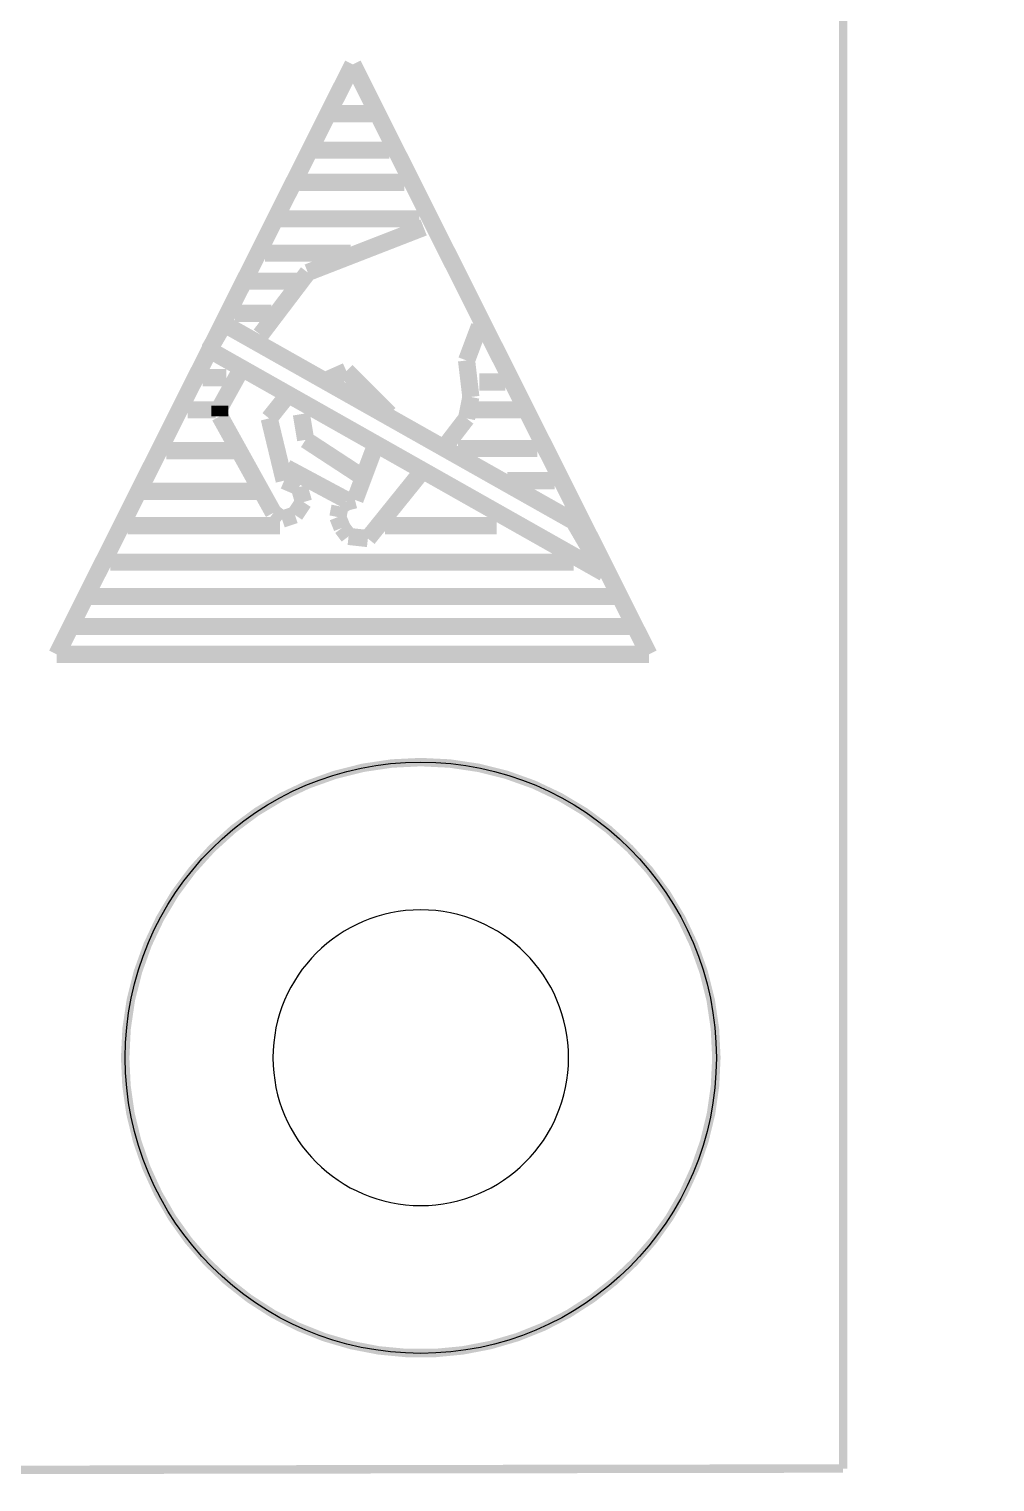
# Model space of a CAD drawing. Extents: x 2 to 176, y -19 to 159.
# Drawn here: x 139.12 to 150.55, y 38.53 to 55.73 of the extents above; entities that cross this region are included whole.
import ezdxf

# ---------------------------------------------------------------- set-up
doc = ezdxf.new("R2010")
doc.units = 0
for name, color, linetype in [('BG_OUTLINE', 5, 'CONTINUOUS'), ('BG_SILKSCREEN_TOP', 7, 'CONTINUOUS'), ('PG_NEW_SLIK-TOP', 231, 'CONTINUOUS'), ('PG_SILKSCREEN_TOP', 7, 'CONTINUOUS'), ('PIN_TOP', 92, 'CONTINUOUS')]:
    doc.layers.add(name, color=color, linetype=linetype)

msp = doc.modelspace()

# ---------------------------------------------------------------- linework, layer by layer
at = {"layer": 'BG_OUTLINE'}
msp.add_lwpolyline([(145.505424, 43.548808, 1), (142.005304, 43.548808, 1)], format="xyb", close=True, dxfattribs=at)
at = {"layer": 'BG_SILKSCREEN_TOP', "const_width": 0.2032}
for points in [[(142.9512, 55.3085), (139.446, 48.3235)], [(146.4564, 48.3235), (142.9512, 55.3085)], [(142.6972, 54.7243), (143.1798, 54.7243)], [(142.494, 54.2925), (143.383, 54.2925)], [(142.3162, 53.9115), (143.5608, 53.9115)], [(142.0622, 53.4797), (143.7386, 53.4797)], [(143.7894, 53.3781), (142.4178, 52.8447)], [(141.9098, 53.0733), (142.9258, 53.0733)], [(141.7066, 52.7431), (142.2908, 52.7431)], [(142.4178, 52.8447), (141.859, 52.1081)], [(141.5542, 52.3621), (141.986, 52.3621)], [(141.2494, 51.9303), (141.4272, 52.2351)], [(141.4272, 52.2351), (145.5674, 49.8983)], [(144.2974, 51.8033), (144.4498, 52.2097)], [(145.923, 49.2887), (141.2494, 51.9303)], [(141.6304, 51.7017), (141.3764, 51.2445)], [(142.6464, 51.5747), (142.875, 51.6763)], [(142.875, 51.6763), (143.383, 51.1683)], [(144.3482, 51.3715), (144.2974, 51.8033)], [(141.1732, 51.6001), (141.4526, 51.6001)], [(144.4498, 51.5493), (144.7546, 51.5493)], [(141.9606, 51.1175), (142.1638, 51.3715)], [(144.2974, 51.1175), (144.3482, 51.3715)], [(140.9954, 51.2191), (141.3256, 51.2191)], [(141.3764, 51.2699), (141.3764, 51.1429)], [(142.3416, 51.1683), (142.3924, 50.8635)], [(144.3736, 51.2191), (144.9578, 51.2191)], [(141.3764, 51.1429), (142.0114, 49.9999)], [(142.1384, 50.3809), (141.9606, 51.1175)], [(144.0434, 50.7873), (144.2974, 51.1175)], [(142.3924, 50.8635), (143.0528, 50.4317)], [(140.7414, 50.7365), (141.5542, 50.7365)], [(143.2052, 50.7619), (142.9766, 50.1523)], [(144.1958, 50.7619), (145.1356, 50.7619)], [(142.1638, 50.5333), (142.875, 50.1523)], [(143.129, 49.6951), (143.764, 50.4825)], [(142.3162, 50.3047), (142.1384, 50.3809)], [(142.367, 50.1269), (142.3162, 50.3047)], [(144.78, 50.3809), (145.3388, 50.3809)], [(140.462, 50.2539), (141.8336, 50.2539)], [(142.2654, 49.9745), (142.367, 50.1269)], [(142.875, 50.1269), (142.7988, 50.0761)], [(142.9766, 50.1523), (142.875, 50.1269)], [(142.0114, 49.9999), (142.113, 49.9237)], [(142.113, 49.9237), (142.2654, 49.9745)], [(142.7988, 50.0761), (142.7734, 49.9491)], [(140.2842, 49.8475), (142.0876, 49.8475)], [(142.7734, 49.9491), (142.8242, 49.8221)], [(142.8242, 49.8221), (142.9004, 49.7205)], [(143.3322, 49.8475), (144.653, 49.8475)], [(145.5674, 49.8983), (145.923, 49.2887)], [(142.9004, 49.7205), (143.129, 49.6951)], [(140.081, 49.4157), (145.5674, 49.4157)], [(139.8524, 49.0093), (146.05, 49.0093)], [(139.6492, 48.6537), (146.2278, 48.6537)], [(139.446, 48.3235), (146.4564, 48.3235)]]:
    msp.add_lwpolyline(points, dxfattribs=at)
at = {"layer": 'PG_NEW_SLIK-TOP', "const_width": 0.127}
msp.add_lwpolyline([(156.280358, 68.083684, 0.802774), (156.20619, 53.243226)], format="xyb", dxfattribs=at)
at = {"layer": 'PG_SILKSCREEN_TOP', "const_width": 0.100076}
for points in [[(148.755354, 123.548902), (148.755354, 38.685724)], [(148.755354, 38.685724), (81.20888, 38.576758)]]:
    msp.add_lwpolyline(points, dxfattribs=at)
for points in [[(147.25523, 43.548808, 0.999938), (140.255244, 43.548808)], [(140.255244, 43.548808, 1.000062), (147.25523, 43.548808)]]:
    msp.add_lwpolyline(points, format="xyb", dxfattribs=at)
at = {"layer": 'PIN_TOP'}
msp.add_circle((143.755364, 43.548808), 3.499993, dxfattribs=at)

doc.saveas('drawing.dxf')
